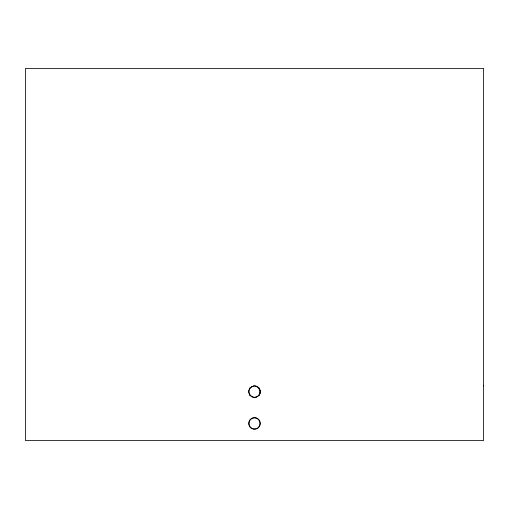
<?xml version="1.0" encoding="UTF-8"?>
<svg xmlns="http://www.w3.org/2000/svg" width="509" height="509" viewBox="0 0 509 509"><rect width="100%" height="100%" fill="white"/><g stroke="black" fill="none" stroke-linecap="round" stroke-linejoin="round"><path stroke-width="0.76" d="M483.55 385.943L483.55 68.397L25.45 68.397L25.45 440.603L483.55 440.603L483.55 385.924M253.03 397.656L255.97 397.656M250.097 395.067A14.386 8.519 5.3 0 1 249.976 388.195A10.295 6.019 1.6 0 1 250.473 387.61L253.686 385.975A3.398 1.934 0 0 1 255.314 385.975L258.553 387.603A10.295 6.019 -1.6 0 1 259.043 388.189M249.919 388.176A10.295 6.044 2 0 1 250.428 387.591M258.731 388.284A14.386 8.456 -2.2 0 1 259.189 395.124M258.496 395.697A8.933 5.325 -3.9 0 0 259.036 395.092A14.386 8.57 -3.9 0 0 258.916 388.227M249.9 395.105A8.933 5.37 3.1 0 0 250.434 395.722L253.329 397.255A3.786 2.399 0 0 0 255.671 397.249L258.534 395.709A8.933 5.37 -3.1 0 0 259.1 395.105M250.504 395.697A8.933 5.325 3.9 0 1 249.964 395.092M258.572 387.591A10.295 6.044 -2 0 1 259.081 388.176M251.637 396.6A5.726 5.726 0 0 0 260.226 391.644A5.726 5.726 0 0 0 251.637 386.687A5.726 5.726 0 0 0 251.637 396.6M251.637 428.381A5.726 5.726 0 0 0 260.226 423.424A5.726 5.726 0 0 0 251.637 418.468A5.726 5.726 0 0 0 251.637 428.381M259.24 426.523A5.714 5.644 -90 0 0 254.786 417.717A5.714 5.644 -90 0 0 249.474 426.027A5.714 5.644 -90 0 0 259.24 426.523"/></g></svg>
